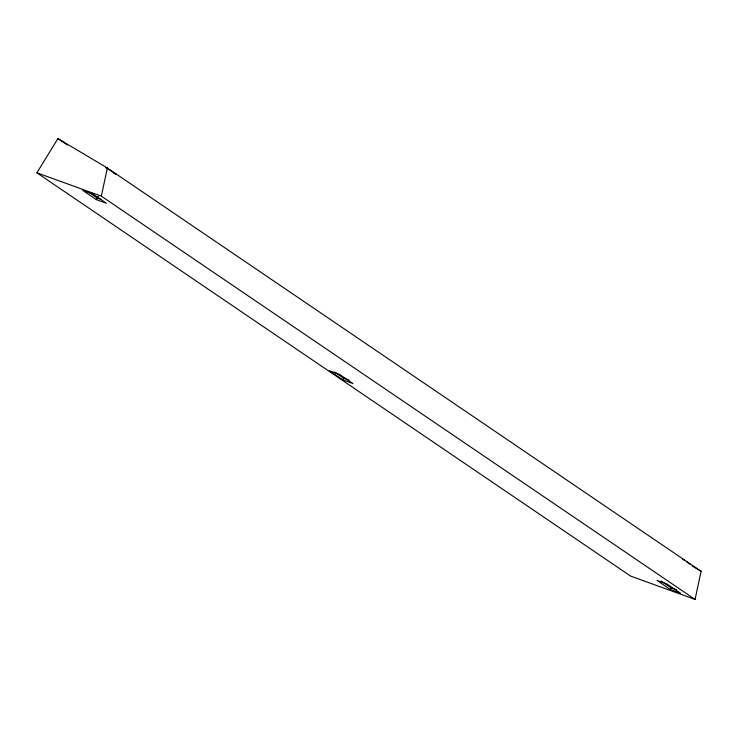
<?xml version="1.0" encoding="UTF-8"?>
<svg xmlns="http://www.w3.org/2000/svg" width="738" height="738" viewBox="0 0 738 738"><rect width="100%" height="100%" fill="white"/><g stroke="black" fill="none" stroke-linecap="round" stroke-linejoin="round"><path stroke-width="1.11" d="M695.067 599.422L101.327 196.142L107.361 167.996L57.915 138.578L36.9 172.821L630.639 576.101L695.067 599.422L701.1 571.277L107.361 167.996M96.263 199.564L82.767 190.395L92.896 194.066L106.383 203.227L96.263 199.564L98.412 196.326M342.819 379.876L329.323 370.707L339.452 374.378L352.939 383.539L342.819 379.876L343.604 378.207L334.489 372.017M670.372 589.505L656.875 580.345L667.004 584.007L680.501 593.177L670.372 589.505L671.156 587.835L661.128 581.027M36.9 172.821L101.327 196.142M101.3 199.435L97.047 197.895L88.846 192.323M343.604 378.207L348.917 380.125M671.156 587.835L676.478 589.763M106.973 168.282L115.995 174.269L113.504 172.793M692.198 565.981L701.1 571.277M682.742 559.22L684.587 560.465M686.423 561.719L690.104 564.21M105.506 167.563L107.342 168.808M57.915 138.578L67.453 145.054"/></g></svg>
